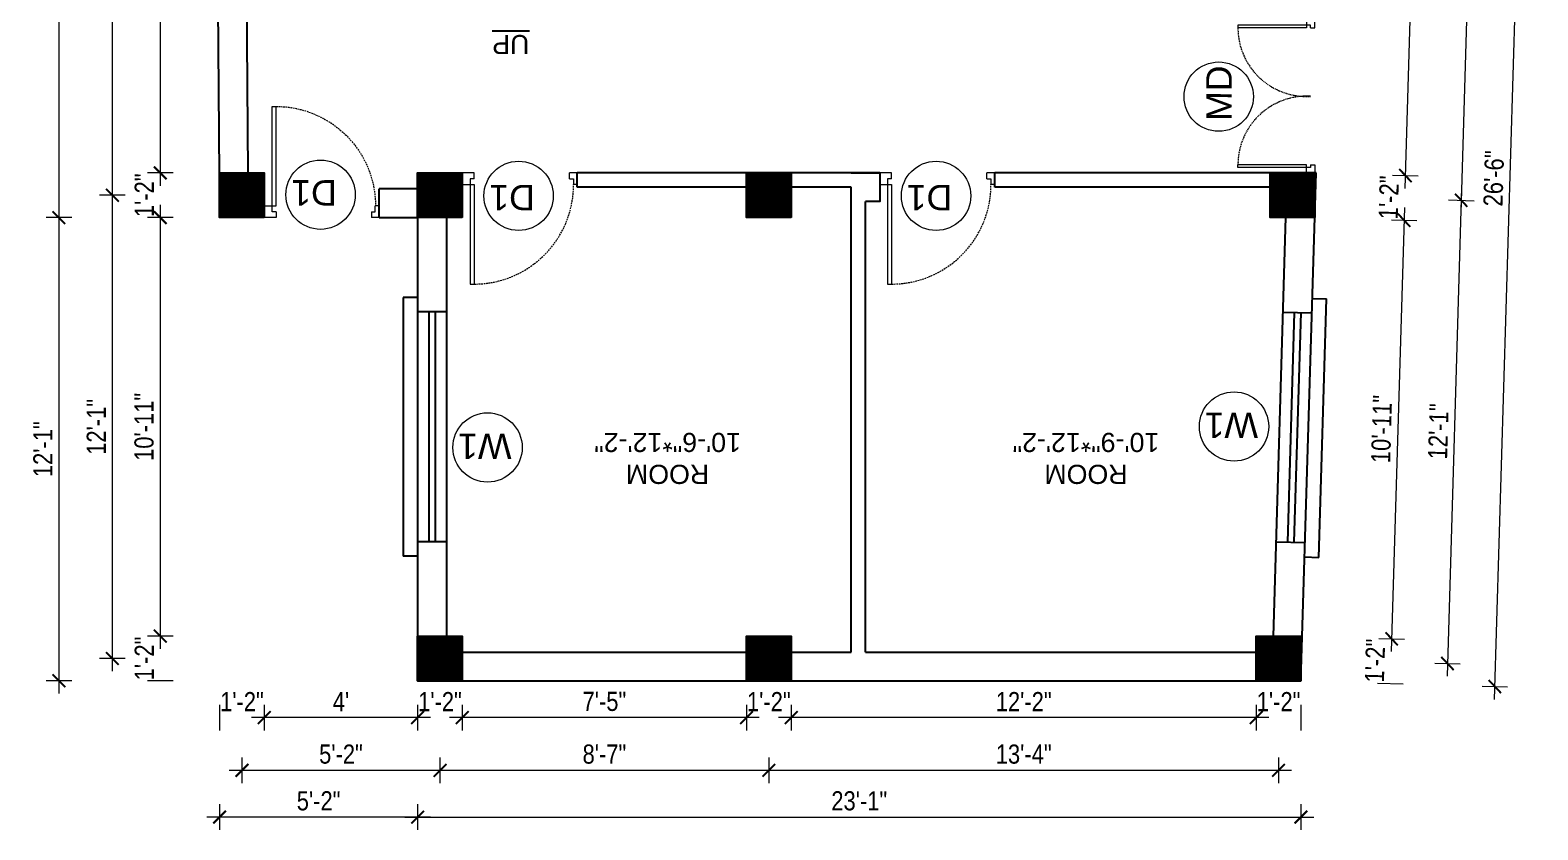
# Model space of a CAD drawing. Header units: inches. Extents: x -9985691 to 3643, y -3270716 to 4788.
# Drawn here: x -4967420 to -4966947.8, y -3263797.2 to -3263546.6 of the extents above; entities that cross this region are included whole.
import ezdxf

# ---------------------------------------------------------------- set-up
doc = ezdxf.new("R2010")
doc.units = ezdxf.units.IN
doc.header["$LTSCALE"] = 2
doc.header["$MEASUREMENT"] = 0
doc.header["$PDMODE"] = 34
doc.linetypes.add('HIDDEN', pattern=[0.375, 0.25, -0.125])
doc.layers.get('0').update_dxf_attribs({"linetype": 'CONTINUOUS'})
doc.layers.get('DEFPOINTS').update_dxf_attribs({"color": 141, "linetype": 'CONTINUOUS'})
doc.layers.add('A-Hatch', color=7, linetype='CONTINUOUS')
for name, color, linetype, lineweight in [('Annotate-Lite.w', 177, 'CONTINUOUS', 9), ('DIM 1-100', 4, 'CONTINUOUS', 13), ('Door-Window.w', 4, 'CONTINUOUS', 15), ('TEXT', 181, 'CONTINUOUS', 25)]:
    doc.layers.add(name, color=color, linetype=linetype, lineweight=lineweight)
doc.styles.add('arial.', font='arial.ttf')
doc.styles.add('gaurav', font='arial.ttf')
doc.styles.get("Standard").update_dxf_attribs({"font": 'ARIALN.TTF'})
doc.dimstyles.new('1 by 96', dxfattribs={"dimtxt": 6, "dimasz": 4, "dimexe": 4, "dimexo": 4, "dimgap": 2, "dimtad": 1, "dimdec": 0, "dimzin": 0, "dimdsep": 46, "dimlunit": 4, "dimtxsty": 'Standard', "dimblk": 'ARCHTICK', "dimcen": 0, "dimdle": 4, "dimadec": 0, "dimazin": 0, "dimtfac": 1, "dimtdec": 0, "dimtix": 1, "dimtofl": 0, "dimtmove": 1, "dimatfit": 3, "dimldrblk": 'ARCHTICK', "dimfxl": 4, "dimfxlon": 1, "dimtolj": 1, "dimtzin": 0, "dimlwd": -1, "dimlwe": -1, "dimarcsym": 0})

# ---------------------------------------------------------------- blocks, each defined once
blk = doc.blocks.new('FDFDRE')
at = {"ltscale": 3}
for p, q in [((165701.11, -58637.82), (165701.1, -58641.5)), ((165701.1, -58641.5), (165703.55, -58641.5)), ((165704.78, -58637.83), (165701.11, -58637.82)), ((165703.55, -58641.5), (165703.53, -58672.63)), ((165704.78, -58639.66), (165703.55, -58639.66)), ((165703.55, -58639.66), (165703.55, -58641.5)), ((165703.55, -58641.5), (165704.78, -58641.5)), ((165704.78, -58641.5), (165704.76, -58672.65)), ((165704.78, -58639.66), (165704.78, -58637.83)), ((165766.98, -58637.83), (165770.65, -58637.82)), ((165766.98, -58639.66), (165766.98, -58637.83)), ((165766.98, -58639.66), (165768.2, -58639.66)), ((165766.98, -58641.5), (165767, -58672.65)), ((165768.2, -58641.5), (165766.98, -58641.5)), ((165768.2, -58639.66), (165768.2, -58641.5)), ((165770.65, -58641.5), (165768.2, -58641.5)), ((165768.2, -58641.5), (165768.22, -58672.63)), ((165770.65, -58637.82), (165770.65, -58641.5)), ((165703.53, -58672.63), (165704.76, -58672.65)), ((165768.22, -58672.63), (165767, -58672.65))]:
    blk.add_line(p, q, dxfattribs=at)
at = {"layer": 'Door-Window.w', "color": 9, "linetype": 'HIDDEN', "lineweight": 18}
for centre, start, end in [((165704.78, -58641.5), 269.96183, 3.38353), ((165766.98, -58641.5), 176.61647, 270.03817)]:
    blk.add_arc(centre, 31.16, start, end, dxfattribs=at)
blk = doc.blocks.new('3-0')
at = {"ltscale": 3}
for p, q in [((11063.05, 10097.68), (11065.97, 10099.9)), ((11065.25, 10097.81), (11066.71, 10098.92)), ((11065.99, 10096.84), (11065.25, 10097.81)), ((11065.97, 10099.9), (11066.71, 10098.92)), ((11063.05, 10097.68), (11064.53, 10095.73)), ((11065.99, 10096.84), (11064.53, 10095.73)), ((11085.5, 10074.13), (11110.32, 10092.96)), ((11086.24, 10073.15), (11111.05, 10091.97)), ((11111.05, 10091.97), (11110.32, 10092.96)), ((11086.24, 10073.15), (11085.5, 10074.13)), ((11084.04, 10073.02), (11082.57, 10071.91)), ((11082.57, 10071.91), (11084.79, 10068.98)), ((11084.04, 10073.02), (11084.78, 10072.04)), ((11084.78, 10072.04), (11086.24, 10073.15)), ((11084.79, 10068.98), (11087.72, 10071.2)), ((11087.72, 10071.2), (11086.24, 10073.15))]:
    blk.add_line(p, q, dxfattribs=at)
at = {"layer": 'Door-Window.w', "color": 9, "linetype": 'HIDDEN', "lineweight": 18}
blk.add_arc((11085.5, 10074.13), 31.16, 37.1906, 127.1465, dxfattribs=at)
blk = doc.blocks.new('*D917')
at = {"layer": 'DEFPOINTS', "color": 0, "ltscale": 0.5, "transparency": 16777216}
for p in [(-4967036.03, -3263750.49), (-4967022.03, -3263750.49), (-4967036.03, -3263762.02)]:
    blk.add_point(p, dxfattribs=at)
at = {"layer": 'DIM 1-100', "color": 0, "ltscale": 0.5, "transparency": 16777216}
for p, q in [((-4967036.03, -3263758.02), (-4967036.03, -3263766.02)), ((-4967022.03, -3263758.02), (-4967022.03, -3263766.02))]:
    blk.add_line(p, q, dxfattribs=at)
at = {"layer": 'DIM 1-100', "color": 0, "ltscale": 0.5, "transparency": 16777216, "insert": (-4967029.03, -3263757.01), "char_height": 6, "attachment_point": 5}
blk.add_mtext('\\A1;1\'-2"', dxfattribs=at)
blk = doc.blocks.new('_ArchTick')
at = {"color": 0, "linetype": 'ByBlock', "const_width": 0.15}
blk.add_lwpolyline([(-0.5, -0.5), (0.5, 0.5)], dxfattribs=at)
blk = doc.blocks.new('*D918')
at = {"layer": 'DEFPOINTS', "color": 0, "ltscale": 0.5, "transparency": 16777216}
for p in [(-4967181.67, -3263750.49), (-4967036.03, -3263750.49), (-4967181.67, -3263762.02)]:
    blk.add_point(p, dxfattribs=at)
at = {"layer": 'DIM 1-100', "color": 0, "ltscale": 0.5, "transparency": 16777216}
for p, q in [((-4967181.67, -3263758.02), (-4967181.67, -3263766.02)), ((-4967036.03, -3263758.02), (-4967036.03, -3263766.02)), ((-4967032.03, -3263762.02), (-4967185.67, -3263762.02))]:
    blk.add_line(p, q, dxfattribs=at)
at = {"layer": 'DIM 1-100', "color": 0, "ltscale": 0.5, "transparency": 16777216, "xscale": 4, "yscale": 4, "zscale": 4, "rotation": 180}
blk.add_blockref('_ArchTick', (-4967181.67, -3263762.02), dxfattribs=at)
at = {"layer": 'DIM 1-100', "color": 0, "ltscale": 0.5, "transparency": 16777216, "xscale": 4, "yscale": 4, "zscale": 4}
blk.add_blockref('_ArchTick', (-4967036.03, -3263762.02), dxfattribs=at)
at = {"layer": 'DIM 1-100', "color": 0, "ltscale": 0.5, "transparency": 16777216, "insert": (-4967108.85, -3263757.01), "char_height": 6, "attachment_point": 5}
blk.add_mtext('\\A1;12\'-2"', dxfattribs=at)
blk = doc.blocks.new('*D919')
at = {"layer": 'DEFPOINTS', "color": 0, "ltscale": 0.5, "transparency": 16777216}
for p in [(-4967195.67, -3263750.49), (-4967181.67, -3263750.49), (-4967195.67, -3263762.02)]:
    blk.add_point(p, dxfattribs=at)
at = {"layer": 'DIM 1-100', "color": 0, "ltscale": 0.5, "transparency": 16777216}
for p, q in [((-4967195.67, -3263758.02), (-4967195.67, -3263766.02)), ((-4967181.67, -3263758.02), (-4967181.67, -3263766.02))]:
    blk.add_line(p, q, dxfattribs=at)
at = {"layer": 'DIM 1-100', "color": 0, "ltscale": 0.5, "transparency": 16777216, "insert": (-4967188.67, -3263757.01), "char_height": 6, "attachment_point": 5}
blk.add_mtext('\\A1;1\'-2"', dxfattribs=at)
blk = doc.blocks.new('*D920')
at = {"layer": 'DEFPOINTS', "color": 0, "ltscale": 0.5, "transparency": 16777216}
for p in [(-4967284.67, -3263750.49), (-4967195.67, -3263750.49), (-4967284.67, -3263762.02)]:
    blk.add_point(p, dxfattribs=at)
at = {"layer": 'DIM 1-100', "color": 0, "ltscale": 0.5, "transparency": 16777216}
for p, q in [((-4967284.67, -3263758.02), (-4967284.67, -3263766.02)), ((-4967195.67, -3263758.02), (-4967195.67, -3263766.02)), ((-4967191.67, -3263762.02), (-4967288.67, -3263762.02))]:
    blk.add_line(p, q, dxfattribs=at)
at = {"layer": 'DIM 1-100', "color": 0, "ltscale": 0.5, "transparency": 16777216, "xscale": 4, "yscale": 4, "zscale": 4, "rotation": 180}
blk.add_blockref('_ArchTick', (-4967284.67, -3263762.02), dxfattribs=at)
at = {"layer": 'DIM 1-100', "color": 0, "ltscale": 0.5, "transparency": 16777216, "xscale": 4, "yscale": 4, "zscale": 4}
blk.add_blockref('_ArchTick', (-4967195.67, -3263762.02), dxfattribs=at)
at = {"layer": 'DIM 1-100', "color": 0, "ltscale": 0.5, "transparency": 16777216, "insert": (-4967240.17, -3263756.97), "char_height": 6, "attachment_point": 5}
blk.add_mtext('\\A1;7\'-5"', dxfattribs=at)
blk = doc.blocks.new('*D921')
at = {"layer": 'DEFPOINTS', "color": 0, "ltscale": 0.5, "transparency": 16777216}
for p in [(-4967298.67, -3263750.49), (-4967284.67, -3263750.49), (-4967298.67, -3263762.02)]:
    blk.add_point(p, dxfattribs=at)
at = {"layer": 'DIM 1-100', "color": 0, "ltscale": 0.5, "transparency": 16777216}
for p, q in [((-4967298.67, -3263758.02), (-4967298.67, -3263766.02)), ((-4967284.67, -3263758.02), (-4967284.67, -3263766.02))]:
    blk.add_line(p, q, dxfattribs=at)
at = {"layer": 'DIM 1-100', "color": 0, "ltscale": 0.5, "transparency": 16777216, "insert": (-4967291.67, -3263757.01), "char_height": 6, "attachment_point": 5}
blk.add_mtext('\\A1;1\'-2"', dxfattribs=at)
blk = doc.blocks.new('*D922')
at = {"layer": 'DEFPOINTS', "color": 0, "ltscale": 0.5, "transparency": 16777216}
for p in [(-4967346.69, -3263605.36), (-4967298.67, -3263750.49), (-4967346.69, -3263762.02)]:
    blk.add_point(p, dxfattribs=at)
at = {"layer": 'DIM 1-100', "color": 0, "ltscale": 0.5, "transparency": 16777216}
for p, q in [((-4967346.69, -3263758.02), (-4967346.69, -3263766.02)), ((-4967298.67, -3263758.02), (-4967298.67, -3263766.02)), ((-4967294.67, -3263762.02), (-4967350.69, -3263762.02))]:
    blk.add_line(p, q, dxfattribs=at)
at = {"layer": 'DIM 1-100', "color": 0, "ltscale": 0.5, "transparency": 16777216, "xscale": 4, "yscale": 4, "zscale": 4, "rotation": 180}
blk.add_blockref('_ArchTick', (-4967346.69, -3263762.02), dxfattribs=at)
at = {"layer": 'DIM 1-100', "color": 0, "ltscale": 0.5, "transparency": 16777216, "xscale": 4, "yscale": 4, "zscale": 4}
blk.add_blockref('_ArchTick', (-4967298.67, -3263762.02), dxfattribs=at)
at = {"layer": 'DIM 1-100', "color": 0, "ltscale": 0.5, "transparency": 16777216, "insert": (-4967322.68, -3263757.02), "char_height": 6, "attachment_point": 5}
blk.add_mtext("\\A1;4'", dxfattribs=at)
blk = doc.blocks.new('*D923')
at = {"layer": 'DEFPOINTS', "color": 0, "ltscale": 0.5, "transparency": 16777216}
for p in [(-4967360.69, -3263605.36), (-4967346.69, -3263605.36), (-4967360.69, -3263762.02)]:
    blk.add_point(p, dxfattribs=at)
at = {"layer": 'DIM 1-100', "color": 0, "ltscale": 0.5, "transparency": 16777216}
for p, q in [((-4967360.69, -3263758.02), (-4967360.69, -3263766.02)), ((-4967346.69, -3263758.02), (-4967346.69, -3263766.02))]:
    blk.add_line(p, q, dxfattribs=at)
at = {"layer": 'DIM 1-100', "color": 0, "ltscale": 0.5, "transparency": 16777216, "insert": (-4967353.69, -3263757.01), "char_height": 6, "attachment_point": 5}
blk.add_mtext('\\A1;1\'-2"', dxfattribs=at)
blk = doc.blocks.new('*D924')
at = {"layer": 'DEFPOINTS', "color": 0, "ltscale": 0.5, "transparency": 16777216}
for p in [(-4967188.67, -3263743.49), (-4967029.03, -3263743.49), (-4967188.67, -3263778.55)]:
    blk.add_point(p, dxfattribs=at)
at = {"layer": 'DIM 1-100', "color": 0, "ltscale": 0.5, "transparency": 16777216}
for p, q in [((-4967188.67, -3263774.55), (-4967188.67, -3263782.55)), ((-4967029.03, -3263774.55), (-4967029.03, -3263782.55)), ((-4967025.03, -3263778.55), (-4967192.67, -3263778.55))]:
    blk.add_line(p, q, dxfattribs=at)
at = {"layer": 'DIM 1-100', "color": 0, "ltscale": 0.5, "transparency": 16777216, "xscale": 4, "yscale": 4, "zscale": 4, "rotation": 180}
blk.add_blockref('_ArchTick', (-4967188.67, -3263778.55), dxfattribs=at)
at = {"layer": 'DIM 1-100', "color": 0, "ltscale": 0.5, "transparency": 16777216, "xscale": 4, "yscale": 4, "zscale": 4}
blk.add_blockref('_ArchTick', (-4967029.03, -3263778.55), dxfattribs=at)
at = {"layer": 'DIM 1-100', "color": 0, "ltscale": 0.5, "transparency": 16777216, "insert": (-4967108.85, -3263773.48), "char_height": 6, "attachment_point": 5}
blk.add_mtext('\\A1;13\'-4"', dxfattribs=at)
blk = doc.blocks.new('*D925')
at = {"layer": 'DEFPOINTS', "color": 0, "ltscale": 0.5, "transparency": 16777216}
for p in [(-4967291.67, -3263743.49), (-4967188.67, -3263743.49), (-4967291.67, -3263778.55)]:
    blk.add_point(p, dxfattribs=at)
at = {"layer": 'DIM 1-100', "color": 0, "ltscale": 0.5, "transparency": 16777216}
for p, q in [((-4967291.67, -3263774.55), (-4967291.67, -3263782.55)), ((-4967188.67, -3263774.55), (-4967188.67, -3263782.55)), ((-4967184.67, -3263778.55), (-4967295.67, -3263778.55))]:
    blk.add_line(p, q, dxfattribs=at)
at = {"layer": 'DIM 1-100', "color": 0, "ltscale": 0.5, "transparency": 16777216, "xscale": 4, "yscale": 4, "zscale": 4, "rotation": 180}
blk.add_blockref('_ArchTick', (-4967291.67, -3263778.55), dxfattribs=at)
at = {"layer": 'DIM 1-100', "color": 0, "ltscale": 0.5, "transparency": 16777216, "xscale": 4, "yscale": 4, "zscale": 4}
blk.add_blockref('_ArchTick', (-4967188.67, -3263778.55), dxfattribs=at)
at = {"layer": 'DIM 1-100', "color": 0, "ltscale": 0.5, "transparency": 16777216, "insert": (-4967240.17, -3263773.48), "char_height": 6, "attachment_point": 5}
blk.add_mtext('\\A1;8\'-7"', dxfattribs=at)
blk = doc.blocks.new('*D926')
at = {"layer": 'DEFPOINTS', "color": 0, "ltscale": 0.5, "transparency": 16777216}
for p in [(-4967353.69, -3263598.36), (-4967291.67, -3263743.49), (-4967353.69, -3263778.55)]:
    blk.add_point(p, dxfattribs=at)
at = {"layer": 'DIM 1-100', "color": 0, "ltscale": 0.5, "transparency": 16777216}
for p, q in [((-4967353.69, -3263774.55), (-4967353.69, -3263782.55)), ((-4967291.67, -3263774.55), (-4967291.67, -3263782.55)), ((-4967287.67, -3263778.55), (-4967357.69, -3263778.55))]:
    blk.add_line(p, q, dxfattribs=at)
at = {"layer": 'DIM 1-100', "color": 0, "ltscale": 0.5, "transparency": 16777216, "xscale": 4, "yscale": 4, "zscale": 4, "rotation": 180}
blk.add_blockref('_ArchTick', (-4967353.69, -3263778.55), dxfattribs=at)
at = {"layer": 'DIM 1-100', "color": 0, "ltscale": 0.5, "transparency": 16777216, "xscale": 4, "yscale": 4, "zscale": 4}
blk.add_blockref('_ArchTick', (-4967291.67, -3263778.55), dxfattribs=at)
at = {"layer": 'DIM 1-100', "color": 0, "ltscale": 0.5, "transparency": 16777216, "insert": (-4967322.68, -3263773.48), "char_height": 6, "attachment_point": 5}
blk.add_mtext('\\A1;5\'-2"', dxfattribs=at)
blk = doc.blocks.new('*D927')
at = {"layer": 'DEFPOINTS', "color": 0, "ltscale": 0.5, "transparency": 16777216}
for p in [(-4967298.67, -3263750.49), (-4967022.03, -3263750.49), (-4967022.03, -3263793.18)]:
    blk.add_point(p, dxfattribs=at)
at = {"layer": 'DIM 1-100', "color": 0, "ltscale": 0.5, "transparency": 16777216}
for p, q in [((-4967298.67, -3263789.18), (-4967298.67, -3263797.18)), ((-4967022.03, -3263789.18), (-4967022.03, -3263797.18)), ((-4967302.67, -3263793.18), (-4967018.03, -3263793.18))]:
    blk.add_line(p, q, dxfattribs=at)
at = {"layer": 'DIM 1-100', "color": 0, "ltscale": 0.5, "transparency": 16777216, "xscale": 4, "yscale": 4, "zscale": 4, "rotation": 180}
blk.add_blockref('_ArchTick', (-4967298.67, -3263793.18), dxfattribs=at)
at = {"layer": 'DIM 1-100', "color": 0, "ltscale": 0.5, "transparency": 16777216, "xscale": 4, "yscale": 4, "zscale": 4}
blk.add_blockref('_ArchTick', (-4967022.03, -3263793.18), dxfattribs=at)
at = {"layer": 'DIM 1-100', "color": 0, "ltscale": 0.5, "transparency": 16777216, "insert": (-4967160.35, -3263788.12), "char_height": 6, "attachment_point": 5}
blk.add_mtext('\\A1;23\'-1"', dxfattribs=at)
blk = doc.blocks.new('*D928')
at = {"layer": 'DEFPOINTS', "color": 0, "ltscale": 0.5, "transparency": 16777216}
for p in [(-4967360.69, -3263605.36), (-4967298.67, -3263750.49), (-4967360.69, -3263793.18)]:
    blk.add_point(p, dxfattribs=at)
at = {"layer": 'DIM 1-100', "color": 0, "ltscale": 0.5, "transparency": 16777216}
for p, q in [((-4967360.69, -3263789.18), (-4967360.69, -3263797.18)), ((-4967298.67, -3263789.18), (-4967298.67, -3263797.18)), ((-4967294.67, -3263793.18), (-4967364.69, -3263793.18))]:
    blk.add_line(p, q, dxfattribs=at)
at = {"layer": 'DIM 1-100', "color": 0, "ltscale": 0.5, "transparency": 16777216, "xscale": 4, "yscale": 4, "zscale": 4, "rotation": 180}
blk.add_blockref('_ArchTick', (-4967360.69, -3263793.18), dxfattribs=at)
at = {"layer": 'DIM 1-100', "color": 0, "ltscale": 0.5, "transparency": 16777216, "xscale": 4, "yscale": 4, "zscale": 4}
blk.add_blockref('_ArchTick', (-4967298.67, -3263793.18), dxfattribs=at)
at = {"layer": 'DIM 1-100', "color": 0, "ltscale": 0.5, "transparency": 16777216, "insert": (-4967329.68, -3263788.12), "char_height": 6, "attachment_point": 5}
blk.add_mtext('\\A1;5\'-2"', dxfattribs=at)
blk = doc.blocks.new('*D929')
at = {"layer": 'DEFPOINTS', "color": 0, "ltscale": 0.5, "transparency": 16777216}
for p in [(-4967017.3, -3263591.36), (-4967017.71, -3263605.36), (-4966989.72, -3263606.19)]:
    blk.add_point(p, dxfattribs=at)
at = {"layer": 'DIM 1-100', "color": 0, "ltscale": 0.5, "transparency": 16777216}
for p, q in [((-4966993.3, -3263592.07), (-4966985.3, -3263592.31)), ((-4966993.71, -3263606.07), (-4966985.72, -3263606.31))]:
    blk.add_line(p, q, dxfattribs=at)
at = {"layer": 'DIM 1-100', "color": 0, "ltscale": 0.5, "transparency": 16777216, "insert": (-4966994.52, -3263599.04), "char_height": 6, "attachment_point": 5, "rotation": 88.2969}
blk.add_mtext('\\A1;1\'-2"', dxfattribs=at)
blk = doc.blocks.new('*D930')
at = {"layer": 'DEFPOINTS', "color": 0, "ltscale": 0.5, "transparency": 16777216}
for p in [(-4967012.99, -3263446.36), (-4966984.99, -3263447.19), (-4967017.3, -3263591.36)]:
    blk.add_point(p, dxfattribs=at)
at = {"layer": 'DIM 1-100', "color": 0, "ltscale": 0.5, "transparency": 16777216}
for p, q in [((-4966989.42, -3263596.19), (-4966984.87, -3263443.19)), ((-4966988.99, -3263447.07), (-4966980.99, -3263447.31)), ((-4966993.3, -3263592.07), (-4966985.3, -3263592.31))]:
    blk.add_line(p, q, dxfattribs=at)
at = {"layer": 'DIM 1-100', "color": 0, "ltscale": 0.5, "transparency": 16777216, "xscale": 4, "yscale": 4, "zscale": 4}
for p, rotation in [((-4966984.99, -3263447.19), 88.29686494986716), ((-4966989.3, -3263592.19), 268.2968649498671)]:
    blk.add_blockref('_ArchTick', p, dxfattribs=dict(at, rotation=rotation))
at = {"layer": 'DIM 1-100', "color": 0, "ltscale": 0.5, "transparency": 16777216, "insert": (-4966992.15, -3263519.54), "char_height": 6, "attachment_point": 5, "rotation": 88.2969}
blk.add_mtext('\\A1;12\'-1"', dxfattribs=at)
blk = doc.blocks.new('*D932')
at = {"layer": 'DEFPOINTS', "color": 0, "ltscale": 0.5, "transparency": 16777216}
for p in [(-4967017.71, -3263605.36), (-4967022.03, -3263736.49), (-4966993.61, -3263737.33)]:
    blk.add_point(p, dxfattribs=at)
at = {"layer": 'DIM 1-100', "color": 0, "ltscale": 0.5, "transparency": 16777216}
for p, q in [((-4966989.6, -3263602.19), (-4966993.73, -3263741.33)), ((-4966993.71, -3263606.07), (-4966985.72, -3263606.31)), ((-4966997.61, -3263737.21), (-4966989.62, -3263737.45))]:
    blk.add_line(p, q, dxfattribs=at)
at = {"layer": 'DIM 1-100', "color": 0, "ltscale": 0.5, "transparency": 16777216, "xscale": 4, "yscale": 4, "zscale": 4}
for p, rotation in [((-4966989.72, -3263606.19), 88.29686494986713), ((-4966993.61, -3263737.33), 268.2968649498671)]:
    blk.add_blockref('_ArchTick', p, dxfattribs=dict(at, rotation=rotation))
at = {"layer": 'DIM 1-100', "color": 0, "ltscale": 0.5, "transparency": 16777216, "insert": (-4966996.73, -3263671.61), "char_height": 6, "attachment_point": 5, "rotation": 88.2969}
blk.add_mtext('\\A1;10\'-11"', dxfattribs=at)
blk = doc.blocks.new('*D933')
at = {"layer": 'DEFPOINTS', "color": 0, "ltscale": 0.5, "transparency": 16777216}
for p in [(-4967022.03, -3263736.49), (-4967022.03, -3263750.49), (-4966994.03, -3263751.32)]:
    blk.add_point(p, dxfattribs=at)
at = {"layer": 'DIM 1-100', "color": 0, "ltscale": 0.5, "transparency": 16777216}
for p, q in [((-4966997.61, -3263737.21), (-4966989.62, -3263737.45)), ((-4966998.03, -3263751.2), (-4966990.03, -3263751.44))]:
    blk.add_line(p, q, dxfattribs=at)
at = {"layer": 'DIM 1-100', "color": 0, "ltscale": 0.5, "transparency": 16777216, "insert": (-4966998.83, -3263744.18), "char_height": 6, "attachment_point": 5, "rotation": 88.2969}
blk.add_mtext('\\A1;1\'-2"', dxfattribs=at)
blk = doc.blocks.new('*D934')
at = {"layer": 'DEFPOINTS', "color": 0, "ltscale": 0.5, "transparency": 16777216}
for p in [(-4967019.99, -3263439.36), (-4967024.71, -3263598.36), (-4966971.82, -3263599.93)]:
    blk.add_point(p, dxfattribs=at)
at = {"layer": 'DIM 1-100', "color": 0, "ltscale": 0.5, "transparency": 16777216}
for p, q in [((-4966966.97, -3263436.93), (-4966971.94, -3263603.93)), ((-4966971.09, -3263440.81), (-4966963.09, -3263441.05)), ((-4966975.82, -3263599.81), (-4966967.82, -3263600.05))]:
    blk.add_line(p, q, dxfattribs=at)
at = {"layer": 'DIM 1-100', "color": 0, "ltscale": 0.5, "transparency": 16777216, "xscale": 4, "yscale": 4, "zscale": 4}
for p, rotation in [((-4966967.09, -3263440.93), 88.29686496677856), ((-4966971.82, -3263599.93), 268.2968649667786)]:
    blk.add_blockref('_ArchTick', p, dxfattribs=dict(at, rotation=rotation))
at = {"layer": 'DIM 1-100', "color": 0, "ltscale": 0.5, "transparency": 16777216, "insert": (-4966974.51, -3263520.28), "char_height": 6, "attachment_point": 5, "rotation": 88.2969}
blk.add_mtext('\\A1;13\'-3"', dxfattribs=at)
blk = doc.blocks.new('*D935')
at = {"layer": 'DEFPOINTS', "color": 0, "ltscale": 0.5, "transparency": 16777216}
for p in [(-4967024.71, -3263598.36), (-4967029.03, -3263743.49), (-4966976.13, -3263745.06)]:
    blk.add_point(p, dxfattribs=at)
at = {"layer": 'DIM 1-100', "color": 0, "ltscale": 0.5, "transparency": 16777216}
for p, q in [((-4966971.7, -3263595.93), (-4966976.25, -3263749.06)), ((-4966975.82, -3263599.81), (-4966967.82, -3263600.05)), ((-4966980.13, -3263744.94), (-4966972.13, -3263745.18))]:
    blk.add_line(p, q, dxfattribs=at)
at = {"layer": 'DIM 1-100', "color": 0, "ltscale": 0.5, "transparency": 16777216, "xscale": 4, "yscale": 4, "zscale": 4}
for p, rotation in [((-4966971.82, -3263599.93), 88.29686494986713), ((-4966976.13, -3263745.06), 268.2968649498671)]:
    blk.add_blockref('_ArchTick', p, dxfattribs=dict(at, rotation=rotation))
at = {"layer": 'DIM 1-100', "color": 0, "ltscale": 0.5, "transparency": 16777216, "insert": (-4966978.99, -3263672.35), "char_height": 6, "attachment_point": 5, "rotation": 88.2969}
blk.add_mtext('\\A1;12\'-1"', dxfattribs=at)
blk = doc.blocks.new('*D936')
at = {"layer": 'DEFPOINTS', "color": 0, "ltscale": 0.5, "transparency": 16777216}
for p in [(-4967012.57, -3263432.36), (-4966951.82, -3263434.17), (-4967022.03, -3263750.49)]:
    blk.add_point(p, dxfattribs=at)
at = {"layer": 'DIM 1-100', "color": 0, "ltscale": 0.5, "transparency": 16777216}
for p, q in [((-4966961.4, -3263756.29), (-4966951.7, -3263430.17)), ((-4966955.82, -3263434.05), (-4966947.82, -3263434.28)), ((-4966965.28, -3263752.17), (-4966957.28, -3263752.41))]:
    blk.add_line(p, q, dxfattribs=at)
at = {"layer": 'DIM 1-100', "color": 0, "ltscale": 0.5, "transparency": 16777216, "xscale": 4, "yscale": 4, "zscale": 4}
for p, rotation in [((-4966951.82, -3263434.17), 88.29686496679862), ((-4966961.28, -3263752.29), 268.2968649667986)]:
    blk.add_blockref('_ArchTick', p, dxfattribs=dict(at, rotation=rotation))
at = {"layer": 'DIM 1-100', "color": 0, "ltscale": 0.5, "transparency": 16777216, "insert": (-4966961.61, -3263593.08), "char_height": 6, "attachment_point": 5, "rotation": 88.2969}
blk.add_mtext('\\A1;26\'-6"', dxfattribs=at)
blk = doc.blocks.new('*D946')
at = {"layer": 'DEFPOINTS', "color": 0, "ltscale": 0.5, "transparency": 16777216}
for p in [(-4967361.92, -3263446.36), (-4967379.27, -3263591.36), (-4967360.69, -3263591.36)]:
    blk.add_point(p, dxfattribs=at)
at = {"layer": 'DIM 1-100', "color": 0, "ltscale": 0.5, "transparency": 16777216}
for p, q in [((-4967379.27, -3263442.36), (-4967379.27, -3263595.36)), ((-4967375.27, -3263446.36), (-4967383.27, -3263446.36)), ((-4967375.27, -3263591.36), (-4967383.27, -3263591.36))]:
    blk.add_line(p, q, dxfattribs=at)
at = {"layer": 'DIM 1-100', "color": 0, "ltscale": 0.5, "transparency": 16777216, "xscale": 4, "yscale": 4, "zscale": 4}
for p, rotation in [((-4967379.27, -3263446.36), 90), ((-4967379.27, -3263591.36), 270)]:
    blk.add_blockref('_ArchTick', p, dxfattribs=dict(at, rotation=rotation))
at = {"layer": 'DIM 1-100', "color": 0, "ltscale": 0.5, "transparency": 16777216, "insert": (-4967384.28, -3263518.86), "char_height": 6, "attachment_point": 5, "rotation": 90}
blk.add_mtext('\\A1;12\'-1"', dxfattribs=at)
blk = doc.blocks.new('*D947')
at = {"layer": 'DEFPOINTS', "color": 0, "ltscale": 0.5, "transparency": 16777216}
for p in [(-4967360.69, -3263591.36), (-4967379.27, -3263605.36), (-4967360.69, -3263605.36)]:
    blk.add_point(p, dxfattribs=at)
at = {"layer": 'DIM 1-100', "color": 0, "ltscale": 0.5, "transparency": 16777216}
for p, q in [((-4967375.27, -3263591.36), (-4967383.27, -3263591.36)), ((-4967375.27, -3263605.36), (-4967383.27, -3263605.36))]:
    blk.add_line(p, q, dxfattribs=at)
at = {"layer": 'DIM 1-100', "color": 0, "ltscale": 0.5, "transparency": 16777216, "insert": (-4967384.28, -3263598.36), "char_height": 6, "attachment_point": 5, "rotation": 90}
blk.add_mtext('\\A1;1\'-2"', dxfattribs=at)
blk = doc.blocks.new('*D948')
at = {"layer": 'DEFPOINTS', "color": 0, "ltscale": 0.5, "transparency": 16777216}
for p in [(-4967360.69, -3263605.36), (-4967379.27, -3263736.49), (-4967298.67, -3263736.49)]:
    blk.add_point(p, dxfattribs=at)
at = {"layer": 'DIM 1-100', "color": 0, "ltscale": 0.5, "transparency": 16777216}
for p, q in [((-4967379.27, -3263601.36), (-4967379.27, -3263740.49)), ((-4967375.27, -3263605.36), (-4967383.27, -3263605.36)), ((-4967375.27, -3263736.49), (-4967383.27, -3263736.49))]:
    blk.add_line(p, q, dxfattribs=at)
at = {"layer": 'DIM 1-100', "color": 0, "ltscale": 0.5, "transparency": 16777216, "xscale": 4, "yscale": 4, "zscale": 4}
for p, rotation in [((-4967379.27, -3263605.36), 90), ((-4967379.27, -3263736.49), 270)]:
    blk.add_blockref('_ArchTick', p, dxfattribs=dict(at, rotation=rotation))
at = {"layer": 'DIM 1-100', "color": 0, "ltscale": 0.5, "transparency": 16777216, "insert": (-4967384.33, -3263670.92), "char_height": 6, "attachment_point": 5, "rotation": 90}
blk.add_mtext('\\A1;10\'-11"', dxfattribs=at)
blk = doc.blocks.new('*D949')
at = {"layer": 'DEFPOINTS', "color": 0, "ltscale": 0.5, "transparency": 16777216}
for p in [(-4967298.67, -3263736.49), (-4967379.27, -3263750.49), (-4967298.67, -3263750.49)]:
    blk.add_point(p, dxfattribs=at)
at = {"layer": 'DIM 1-100', "color": 0, "ltscale": 0.5, "transparency": 16777216}
for p, q in [((-4967375.27, -3263736.49), (-4967383.27, -3263736.49)), ((-4967375.27, -3263750.49), (-4967383.27, -3263750.49))]:
    blk.add_line(p, q, dxfattribs=at)
at = {"layer": 'DIM 1-100', "color": 0, "ltscale": 0.5, "transparency": 16777216, "insert": (-4967384.28, -3263743.49), "char_height": 6, "attachment_point": 5, "rotation": 90}
blk.add_mtext('\\A1;1\'-2"', dxfattribs=at)
blk = doc.blocks.new('*D950')
at = {"layer": 'DEFPOINTS', "color": 0, "ltscale": 0.5, "transparency": 16777216}
for p in [(-4967354.92, -3263439.36), (-4967394.29, -3263598.36), (-4967353.69, -3263598.36)]:
    blk.add_point(p, dxfattribs=at)
at = {"layer": 'DIM 1-100', "color": 0, "ltscale": 0.5, "transparency": 16777216}
for p, q in [((-4967394.29, -3263435.36), (-4967394.29, -3263602.36)), ((-4967390.29, -3263439.36), (-4967398.29, -3263439.36)), ((-4967390.29, -3263598.36), (-4967398.29, -3263598.36))]:
    blk.add_line(p, q, dxfattribs=at)
at = {"layer": 'DIM 1-100', "color": 0, "ltscale": 0.5, "transparency": 16777216, "xscale": 4, "yscale": 4, "zscale": 4}
for p, rotation in [((-4967394.29, -3263439.36), 90), ((-4967394.29, -3263598.36), 270)]:
    blk.add_blockref('_ArchTick', p, dxfattribs=dict(at, rotation=rotation))
at = {"layer": 'DIM 1-100', "color": 0, "ltscale": 0.5, "transparency": 16777216, "insert": (-4967399.36, -3263518.86), "char_height": 6, "attachment_point": 5, "rotation": 90}
blk.add_mtext('\\A1;13\'-3"', dxfattribs=at)
blk = doc.blocks.new('*D951')
at = {"layer": 'DEFPOINTS', "color": 0, "ltscale": 0.5, "transparency": 16777216}
for p in [(-4967353.69, -3263598.36), (-4967394.29, -3263743.49), (-4967291.67, -3263743.49)]:
    blk.add_point(p, dxfattribs=at)
at = {"layer": 'DIM 1-100', "color": 0, "ltscale": 0.5, "transparency": 16777216}
for p, q in [((-4967394.29, -3263594.36), (-4967394.29, -3263747.49)), ((-4967390.29, -3263598.36), (-4967398.29, -3263598.36)), ((-4967390.29, -3263743.49), (-4967398.29, -3263743.49))]:
    blk.add_line(p, q, dxfattribs=at)
at = {"layer": 'DIM 1-100', "color": 0, "ltscale": 0.5, "transparency": 16777216, "xscale": 4, "yscale": 4, "zscale": 4}
for p, rotation in [((-4967394.29, -3263598.36), 90), ((-4967394.29, -3263743.49), 270)]:
    blk.add_blockref('_ArchTick', p, dxfattribs=dict(at, rotation=rotation))
at = {"layer": 'DIM 1-100', "color": 0, "ltscale": 0.5, "transparency": 16777216, "insert": (-4967399.31, -3263670.92), "char_height": 6, "attachment_point": 5, "rotation": 90}
blk.add_mtext('\\A1;12\'-1"', dxfattribs=at)
blk = doc.blocks.new('*D952')
at = {"layer": 'DEFPOINTS', "color": 0, "ltscale": 0.5, "transparency": 16777216}
for p in [(-4967362.03, -3263432.36), (-4967411.02, -3263605.36), (-4967360.69, -3263605.36)]:
    blk.add_point(p, dxfattribs=at)
at = {"layer": 'DIM 1-100', "color": 0, "ltscale": 0.5, "transparency": 16777216}
for p, q in [((-4967407.02, -3263432.36), (-4967415.02, -3263432.36)), ((-4967411.02, -3263428.36), (-4967411.02, -3263609.36)), ((-4967407.02, -3263605.36), (-4967415.02, -3263605.36))]:
    blk.add_line(p, q, dxfattribs=at)
at = {"layer": 'DIM 1-100', "color": 0, "ltscale": 0.5, "transparency": 16777216, "xscale": 4, "yscale": 4, "zscale": 4}
for p, rotation in [((-4967411.02, -3263432.36), 90), ((-4967411.02, -3263605.36), 270)]:
    blk.add_blockref('_ArchTick', p, dxfattribs=dict(at, rotation=rotation))
at = {"layer": 'DIM 1-100', "color": 0, "ltscale": 0.5, "transparency": 16777216, "insert": (-4967416.09, -3263518.86), "char_height": 6, "attachment_point": 5, "rotation": 90}
blk.add_mtext('\\A1;14\'-5"', dxfattribs=at)
blk = doc.blocks.new('*D953')
at = {"layer": 'DEFPOINTS', "color": 0, "ltscale": 0.5, "transparency": 16777216}
for p in [(-4967360.69, -3263605.36), (-4967411.02, -3263750.49), (-4967298.67, -3263750.49)]:
    blk.add_point(p, dxfattribs=at)
at = {"layer": 'DIM 1-100', "color": 0, "ltscale": 0.5, "transparency": 16777216}
for p, q in [((-4967411.02, -3263601.36), (-4967411.02, -3263754.49)), ((-4967407.02, -3263605.36), (-4967415.02, -3263605.36)), ((-4967407.02, -3263750.49), (-4967415.02, -3263750.49))]:
    blk.add_line(p, q, dxfattribs=at)
at = {"layer": 'DIM 1-100', "color": 0, "ltscale": 0.5, "transparency": 16777216, "xscale": 4, "yscale": 4, "zscale": 4}
for p, rotation in [((-4967411.02, -3263605.36), 90), ((-4967411.02, -3263750.49), 270)]:
    blk.add_blockref('_ArchTick', p, dxfattribs=dict(at, rotation=rotation))
at = {"layer": 'DIM 1-100', "color": 0, "ltscale": 0.5, "transparency": 16777216, "insert": (-4967416.04, -3263677.92), "char_height": 6, "attachment_point": 5, "rotation": 90}
blk.add_mtext('\\A1;12\'-1"', dxfattribs=at)

msp = doc.modelspace()

# ---------------------------------------------------------------- hatches: boundary and pattern name
at = {"layer": 'A-Hatch', "ltscale": 0.5}
h = msp.add_hatch(dxfattribs=at)
h.set_pattern_fill('ANSI31', color=256, angle=180)
h.set_pattern_definition([(225, (-9942455.57182, -6528276.68939), (0.0883883476483, -0.0883883476483), [])])
h.paths.add_polyline_path([(-4967360.69, -3263605.36), (-4967346.69, -3263605.36), (-4967346.69, -3263591.36), (-4967360.69, -3263591.36)])
h = msp.add_hatch(dxfattribs=at)
h.set_pattern_fill('ANSI31', color=256, angle=180)
h.set_pattern_definition([(225, (-9942393.54597, -6528276.68939), (0.0883883476483, -0.0883883476483), [])])
h.paths.add_polyline_path([(-4967298.67, -3263605.36), (-4967284.67, -3263605.36), (-4967284.67, -3263591.36), (-4967298.67, -3263591.36)])
h = msp.add_hatch(dxfattribs=at)
h.set_pattern_fill('ANSI31', color=256, angle=180)
h.set_pattern_definition([(225, (-9942290.54597, -6528276.68939), (0.0883883476483, -0.0883883476483), [])])
h.paths.add_polyline_path([(-4967195.67, -3263605.36), (-4967181.67, -3263605.36), (-4967181.67, -3263591.36), (-4967195.67, -3263591.36)])
h = msp.add_hatch(dxfattribs=at)
h.set_pattern_fill('ANSI31', color=256, angle=180)
h.set_pattern_definition([(225, (-9942126.59059, -6528276.68939), (0.0883883476483, -0.0883883476483), [])])
h.paths.add_polyline_path([(-4967031.71, -3263605.36), (-4967017.71, -3263605.36), (-4967017.71, -3263591.36), (-4967031.71, -3263591.36)])
h = msp.add_hatch(dxfattribs=at)
h.set_pattern_fill('ANSI31', color=256, angle=180)
h.set_pattern_definition([(225, (-9942393.54597, -6528421.81635), (0.0883883476483, -0.0883883476483), [])])
h.paths.add_polyline_path([(-4967298.67, -3263750.49), (-4967284.67, -3263750.49), (-4967284.67, -3263736.49), (-4967298.67, -3263736.49)])
h = msp.add_hatch(dxfattribs=at)
h.set_pattern_fill('ANSI31', color=256, angle=180)
h.set_pattern_definition([(225, (-9942290.54597, -6528421.81635), (0.0883883476483, -0.0883883476483), [])])
h.paths.add_polyline_path([(-4967195.67, -3263750.49), (-4967181.67, -3263750.49), (-4967181.67, -3263736.49), (-4967195.67, -3263736.49)])
h = msp.add_hatch(dxfattribs=at)
h.set_pattern_fill('ANSI31', color=256, angle=180)
h.set_pattern_definition([(225, (-9942130.9058, -6528421.81635), (0.0883883476483, -0.0883883476483), [])])
h.paths.add_polyline_path([(-4967036.03, -3263750.49), (-4967022.03, -3263750.49), (-4967022.03, -3263736.49), (-4967036.03, -3263736.49)])

# ---------------------------------------------------------------- linework, layer by layer
at = {"ltscale": 0.5}
for p, q in [((-4967352.92, -3263446.36), (-4967351.8, -3263591.36)), ((-4967153.92, -3263591.36), (-4967248.67, -3263591.36)), ((-4967248.67, -3263595.86), (-4967248.67, -3263591.36)), ((-4967017.3, -3263591.36), (-4967117.92, -3263591.36)), ((-4967117.92, -3263595.86), (-4967117.92, -3263591.36)), ((-4967310.69, -3263605.36), (-4967310.69, -3263596.36)), ((-4967298.67, -3263596.36), (-4967310.69, -3263596.36)), ((-4967298.67, -3263595.86), (-4967298.67, -3263750.49)), ((-4967195.67, -3263595.86), (-4967248.67, -3263595.86)), ((-4967162.92, -3263595.86), (-4967181.67, -3263595.86)), ((-4967162.92, -3263741.49), (-4967162.92, -3263595.86)), ((-4967031.71, -3263595.86), (-4967117.92, -3263595.86)), ((-4967158.42, -3263741.49), (-4967158.42, -3263600.36)), ((-4967310.69, -3263605.36), (-4967298.67, -3263605.36)), ((-4967289.67, -3263605.36), (-4967289.67, -3263736.49)), ((-4967030.62, -3263736.49), (-4967026.72, -3263605.36)), ((-4967303.17, -3263630.42), (-4967303.17, -3263711.42)), ((-4967298.67, -3263630.42), (-4967303.17, -3263630.42)), ((-4967018.47, -3263630.71), (-4967013.97, -3263630.84)), ((-4967016.38, -3263711.81), (-4967013.97, -3263630.84)), ((-4967289.67, -3263634.92), (-4967298.67, -3263634.92)), ((-4967295.17, -3263634.92), (-4967295.17, -3263706.92)), ((-4967293.17, -3263634.92), (-4967293.17, -3263706.92)), ((-4967027.6, -3263634.94), (-4967018.6, -3263635.21)), ((-4967024.1, -3263635.04), (-4967026.24, -3263707.01)), ((-4967022.1, -3263635.1), (-4967024.24, -3263707.07)), ((-4967298.67, -3263711.42), (-4967303.17, -3263711.42)), ((-4967289.67, -3263706.92), (-4967298.67, -3263706.92)), ((-4967029.74, -3263706.91), (-4967020.74, -3263707.17)), ((-4967020.87, -3263711.67), (-4967016.38, -3263711.81)), ((-4967284.67, -3263741.49), (-4967195.67, -3263741.49)), ((-4967181.67, -3263741.49), (-4967162.92, -3263741.49)), ((-4967158.42, -3263741.49), (-4967036.03, -3263741.49))]:
    msp.add_line(p, q, dxfattribs=at)
for points in [[(-4967015.87, -3263543.36), (-4967012.57, -3263432.36), (-4967362.03, -3263432.36), (-4967360.69, -3263605.36)], [(-4967298.67, -3263750.49), (-4967022.03, -3263750.49), (-4967017.3, -3263591.36)], [(-4967162.92, -3263591.36), (-4967162.92, -3263591.36), (-4967153.92, -3263591.36), (-4967153.92, -3263600.36), (-4967158.42, -3263600.36)], [(-4967162.92, -3263600.36), (-4967162.92, -3263600.36), (-4967162.92, -3263595.86)]]:
    msp.add_lwpolyline(points, dxfattribs=at)
for points in [[(-4967346.69, -3263605.36), (-4967360.69, -3263605.36), (-4967360.69, -3263591.36), (-4967346.69, -3263591.36)], [(-4967284.67, -3263605.36), (-4967298.67, -3263605.36), (-4967298.67, -3263591.36), (-4967284.67, -3263591.36)], [(-4967181.67, -3263605.36), (-4967195.67, -3263605.36), (-4967195.67, -3263591.36), (-4967181.67, -3263591.36)], [(-4967017.71, -3263605.36), (-4967031.71, -3263605.36), (-4967031.71, -3263591.36), (-4967017.71, -3263591.36)], [(-4967284.67, -3263750.49), (-4967298.67, -3263750.49), (-4967298.67, -3263736.49), (-4967284.67, -3263736.49)], [(-4967181.67, -3263750.49), (-4967195.67, -3263750.49), (-4967195.67, -3263736.49), (-4967181.67, -3263736.49)], [(-4967022.03, -3263750.49), (-4967036.03, -3263750.49), (-4967036.03, -3263736.49), (-4967022.03, -3263736.49)]]:
    msp.add_lwpolyline(points, close=True, dxfattribs=at)
at = {"layer": 'Annotate-Lite.w', "ltscale": 0.005}
for centre in [(-4967047.78, -3263567.46), (-4967329.07, -3263598.18), (-4967267.04, -3263598.54), (-4967136.3, -3263598.54), (-4967042.98, -3263670.81), (-4967276.78, -3263677.38)]:
    msp.add_circle(centre, 10.86, dxfattribs=at)

# ---------------------------------------------------------------- block references
at = {"layer": 'Door-Window.w', "ltscale": 0.005, "xscale": 0.6902152811431093, "yscale": 0.6902152811431093, "zscale": 0.690215281206522, "rotation": 269.9999999997072}
msp.add_blockref('FDFDRE', (-4926544.99, -3149173.92), dxfattribs=at)
at = {"layer": 'Door-Window.w', "linetype": 'ByBlock'}
for p, xscale, yscale, zscale, rotation in [((-4968677.19, -3278518.21), -0.9997907822323197, 0.9997907819967047, 0.9997907821954303, 307.152424295913), ((-4968615.16, -3248678.51), 0.9997907823099139, 0.9997907820742985, 0.9997907822730241, 232.8475757040933), ((-4968484.42, -3248678.51), 0.9997907823099139, 0.9997907820742985, 0.9997907822730241, 232.8475757040933)]:
    msp.add_blockref('3-0', p, dxfattribs=dict(at, xscale=xscale, yscale=yscale, zscale=zscale, rotation=rotation))

# ---------------------------------------------------------------- texts
at = {"layer": 'Annotate-Lite.w', "ltscale": 0.005, "char_height": 8, "style": 'gaurav'}
for s, insert, attachment_point, rotation in [('MD', (-4967051.68, -3263575.07), 1, 89.9618), ('D1', (-4967323.98, -3263593.62), 7, 179.9618), ('D1', (-4967261.95, -3263603.09), 1, 180.0382), ('D1', (-4967131.21, -3263603.09), 1, 180.0382), ('W1', (-4967035.44, -3263674.46), 1, 180), ('W1', (-4967269.24, -3263681.03), 1, 180)]:
    msp.add_mtext_dynamic_manual_height_columns(s, width=8, gutter_width=100, heights=[0], dxfattribs=dict(at, insert=insert, attachment_point=attachment_point, rotation=rotation))
at = {"layer": 'TEXT', "lineweight": -2, "insert": (-4967269.49, -3263551.1), "char_height": 6, "width": 26.6739, "attachment_point": 5, "rotation": 180, "style": 'arial.'}
msp.add_mtext('{\\LUP}', dxfattribs=at)
at = {"layer": 'TEXT', "lineweight": -2, "char_height": 6, "attachment_point": 5, "rotation": 180, "style": 'arial.'}
for s, insert in [('ROOM\\P10\'-6"*12\'-2"', (-4967220.39, -3263680.76)), ('ROOM\\P10\'-9"*12\'-2"', (-4967089.35, -3263680.76))]:
    msp.add_mtext_dynamic_manual_height_columns(s, width=45.7314, gutter_width=30, heights=[0], dxfattribs=dict(at, insert=insert))

# ---------------------------------------------------------------- dimensions: what is measured, and where the dimension line sits
at = {"layer": 'DIM 1-100', "ltscale": 0.5}
for base, p1, p2, angle, picture, middle in [((-4967411.02, -3263605.36), (-4967362.03, -3263432.36), (-4967360.69, -3263605.36), 270, '*D952', (-4967416.09, -3263518.86)), ((-4967394.29, -3263598.36), (-4967354.92, -3263439.36), (-4967353.69, -3263598.36), 270, '*D950', (-4967399.36, -3263518.86)), ((-4967379.27, -3263591.36), (-4967361.92, -3263446.36), (-4967360.69, -3263591.36), 270, '*D946', (-4967384.28, -3263518.86)), ((-4966984.99, -3263447.19), (-4967017.3, -3263591.36), (-4967012.99, -3263446.36), 88.2969, '*D930', (-4966992.15, -3263519.54)), ((-4967379.27, -3263605.36), (-4967360.69, -3263591.36), (-4967360.69, -3263605.36), 270, '*D947', (-4967384.28, -3263598.36)), ((-4967394.29, -3263743.49), (-4967353.69, -3263598.36), (-4967291.67, -3263743.49), 270, '*D951', (-4967399.31, -3263670.92)), ((-4966976.13, -3263745.06), (-4967024.71, -3263598.36), (-4967029.03, -3263743.49), 88.2969, '*D935', (-4966978.99, -3263672.35)), ((-4967411.02, -3263750.49), (-4967360.69, -3263605.36), (-4967298.67, -3263750.49), 270, '*D953', (-4967416.04, -3263677.92)), ((-4967379.27, -3263736.49), (-4967360.69, -3263605.36), (-4967298.67, -3263736.49), 270, '*D948', (-4967384.33, -3263670.92)), ((-4967353.69, -3263778.55), (-4967291.67, -3263743.49), (-4967353.69, -3263598.36), 180, '*D926', (-4967322.68, -3263773.48)), ((-4966993.61, -3263737.33), (-4967017.71, -3263605.36), (-4967022.03, -3263736.49), 88.2969, '*D932', (-4966996.73, -3263671.61)), ((-4967360.69, -3263793.18), (-4967298.67, -3263750.49), (-4967360.69, -3263605.36), 180, '*D928', (-4967329.68, -3263788.12)), ((-4967360.69, -3263762.02), (-4967346.69, -3263605.36), (-4967360.69, -3263605.36), 180, '*D923', (-4967353.69, -3263757.01)), ((-4967346.69, -3263762.02), (-4967298.67, -3263750.49), (-4967346.69, -3263605.36), 180, '*D922', (-4967322.68, -3263757.02)), ((-4967379.27, -3263750.49), (-4967298.67, -3263736.49), (-4967298.67, -3263750.49), 270, '*D949', (-4967384.28, -3263743.49)), ((-4966994.03, -3263751.32), (-4967022.03, -3263736.49), (-4967022.03, -3263750.49), 88.2969, '*D933', (-4966998.83, -3263744.18)), ((-4967291.67, -3263778.55), (-4967188.67, -3263743.49), (-4967291.67, -3263743.49), 180, '*D925', (-4967240.17, -3263773.48)), ((-4967188.67, -3263778.55), (-4967029.03, -3263743.49), (-4967188.67, -3263743.49), 180, '*D924', (-4967108.85, -3263773.48)), ((-4967022.03, -3263793.18), (-4967298.67, -3263750.49), (-4967022.03, -3263750.49), 180, '*D927', (-4967160.35, -3263788.12)), ((-4967298.67, -3263762.02), (-4967284.67, -3263750.49), (-4967298.67, -3263750.49), 180, '*D921', (-4967291.67, -3263757.01)), ((-4967284.67, -3263762.02), (-4967195.67, -3263750.49), (-4967284.67, -3263750.49), 180, '*D920', (-4967240.17, -3263756.97)), ((-4967195.67, -3263762.02), (-4967181.67, -3263750.49), (-4967195.67, -3263750.49), 180, '*D919', (-4967188.67, -3263757.01)), ((-4967181.67, -3263762.02), (-4967036.03, -3263750.49), (-4967181.67, -3263750.49), 180, '*D918', (-4967108.85, -3263757.01)), ((-4967036.03, -3263762.02), (-4967022.03, -3263750.49), (-4967036.03, -3263750.49), 180, '*D917', (-4967029.03, -3263757.01))]:
    dim = msp.add_linear_dim(base=base, p1=p1, p2=p2, angle=angle, dimstyle='1 by 96', dxfattribs=at)
    dim.commit()
    dim.dimension.update_dxf_attribs({"geometry": picture, "text_midpoint": middle})
for p1, p2, distance, picture, middle in [((-4967022.03, -3263750.49), (-4967012.57, -3263432.36), -60.77, '*D936', (-4966961.61, -3263593.08)), ((-4967019.99, -3263439.36), (-4967024.71, -3263598.36), 52.92, '*D934', (-4966974.51, -3263520.28)), ((-4967017.3, -3263591.36), (-4967017.71, -3263605.36), 28.01, '*D929', (-4966994.52, -3263599.04))]:
    dim = msp.add_aligned_dim(p1=p1, p2=p2, distance=distance, dimstyle='1 by 96', dxfattribs=at)
    dim.commit()
    dim.dimension.update_dxf_attribs({"geometry": picture, "text_midpoint": middle})

doc.saveas('drawing.dxf')
